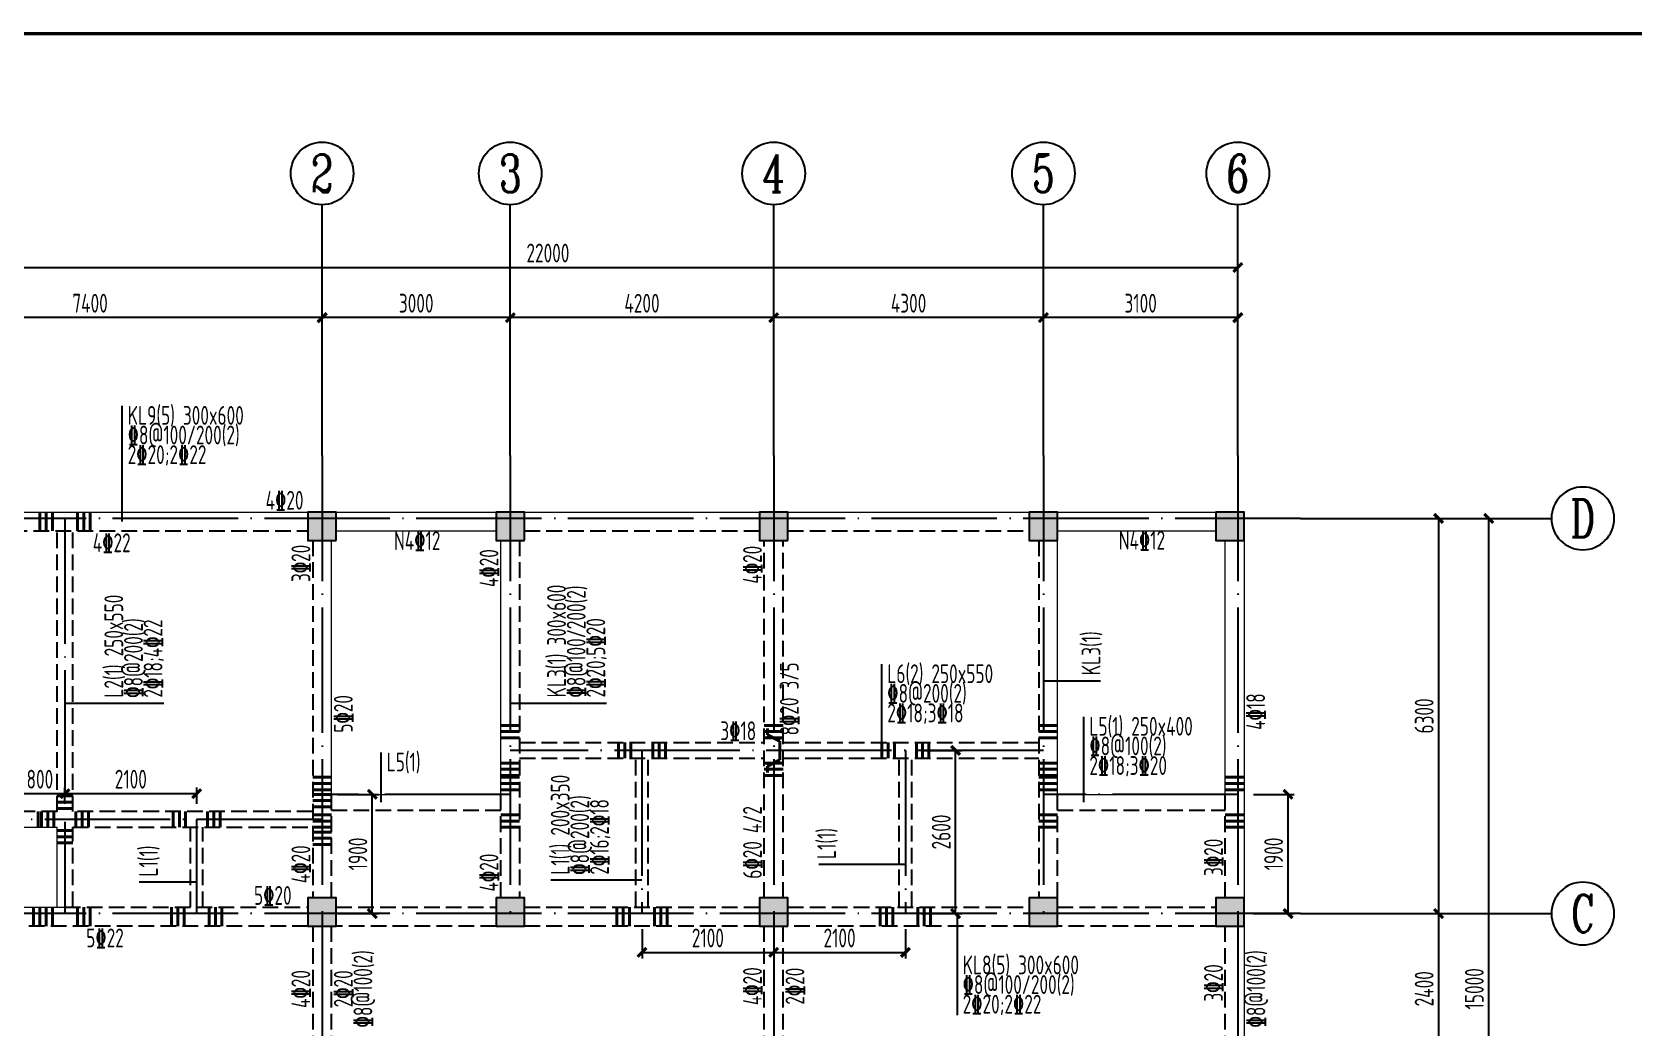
# Model space of a CAD drawing. Extents: x 9732137 to 18866768, y -962146 to 246094.
# Drawn here: x 9797674 to 9823214, y -387559 to -371681 of the extents above; entities that cross this region are included whole.
import ezdxf
from ezdxf.enums import TextEntityAlignment as Align

# ---------------------------------------------------------------- set-up
doc = ezdxf.new("R2010")
doc.units = 0
doc.header["$LTSCALE"] = 1000
for name, pattern in [('3', [500, 300, -200]), ('DASH', [0.35, 0.25, -0.1]), ('DOTE', [2.42, 2, -0.2, 0.02, -0.2])]:
    doc.linetypes.add(name, pattern=pattern)
doc.layers.get('0').update_dxf_attribs({"linetype": 'CONTINUOUS'})
doc.layers.get('Defpoints').update_dxf_attribs({"linetype": 'CONTINUOUS'})
for name, color, linetype in [('AXIS', 1, 'DOTE'), ('AXIS_DIM', 3, 'CONTINUOUS'), ('AXIS_NUM', 7, 'CONTINUOUS'), ('BORDER', 7, 'CONTINUOUS'), ('COLU', 7, 'CONTINUOUS'), ('DIM', 3, 'CONTINUOUS'), ('柱涂实', 54, 'CONTINUOUS'), ('梁虚线', 134, '3')]:
    doc.layers.add(name, color=color, linetype=linetype)
for name, color, linetype, lineweight in [('梁', 4, 'CONTINUOUS', 18), ('梁原位标注', 7, 'CONTINUOUS', 25), ('梁原位标注竖向', 7, 'CONTINUOUS', 25), ('梁集中标注', 2, 'CONTINUOUS', 25), ('梁集中标注竖向', 2, 'CONTINUOUS', 25), ('次梁吊筋', 1, 'CONTINUOUS', 40), ('次梁箍筋', 1, 'CONTINUOUS', 40)]:
    doc.layers.add(name, color=color, linetype=linetype, lineweight=lineweight)
doc.styles.add('TSSD_Axis', font='Complex.shx', dxfattribs={"width": 0.7, "bigfont": 'hztxt.shx'})
doc.styles.add('TSSD_Dimension', font='Tssdeng.shx', dxfattribs={"width": 0.7, "bigfont": 'hztxt.shx'})
doc.styles.add('TSSD_Rein', font='Tssdeng.shx', dxfattribs={"width": 0.7, "bigfont": 'hztxt.shx'})
doc.dimstyles.new('TSSD_100_100$0', dxfattribs={"dimtxt": 300, "dimasz": 100, "dimexe": 100, "dimexo": 250, "dimgap": 80, "dimtad": 1, "dimdec": 0, "dimzin": 0, "dimdsep": 46, "dimtxsty": 'TSSD_Dimension', "dimblk1": 'ARCHTICK', "dimblk2": 'ARCHTICK', "dimsah": 1, "dimcen": 0, "dimclrd": 3, "dimclre": 256, "dimclrt": 7, "dimadec": 1, "dimazin": 0, "dimtfac": 1, "dimtdec": 0, "dimtix": 1, "dimtmove": 2, "dimatfit": 3, "dimldrblk": 'ARCHTICK', "dimfxl": 1, "dimtolj": 1, "dimtzin": 0, "dimarcsym": 0})

# ---------------------------------------------------------------- blocks, each defined once
blk = doc.blocks.new('ts_axno')
at = {"color": 0, "linetype": 'ByBlock', "lineweight": -2}
blk.add_circle((0, 0), 0.5, dxfattribs=at)
at = {"color": 0, "linetype": 'ByBlock', "lineweight": -2, "style": 'TSSD_Axis', "width": 0.7}
blk.add_attdef('A', text='', height=0.6, dxfattribs=at).set_placement((0, 0), align=Align.MIDDLE_CENTER)
blk = doc.blocks.new('_ArchTick')
at = {"color": 0, "linetype": 'ByBlock', "const_width": 0.5}
blk.add_lwpolyline([(-0.71, -0.71), (0.71, 0.71)], dxfattribs=at)
blk = doc.blocks.new('*D461')
at = {"layer": 'AXIS_DIM', "lineweight": -2}
for p, q in [((9813799, -378185), (9813799, -376135)), ((9816899, -378185), (9816899, -376135))]:
    blk.add_line(p, q, dxfattribs=at)
at = {"layer": 'AXIS_DIM', "color": 3, "lineweight": -2}
blk.add_line((9816899, -376235), (9813799, -376235), dxfattribs=at)
at = {"layer": 'Defpoints', "color": 0}
for p in [(9813799, -376235), (9813799, -378435), (9816899, -378435)]:
    blk.add_point(p, dxfattribs=at)
at = {"layer": 'AXIS_DIM', "color": 3, "lineweight": -2, "xscale": 100, "yscale": 100, "zscale": 100, "rotation": 180}
blk.add_blockref('_ArchTick', (9813799, -376235), dxfattribs=at)
at = {"layer": 'AXIS_DIM', "color": 3, "lineweight": -2, "xscale": 100, "yscale": 100, "zscale": 100}
blk.add_blockref('_ArchTick', (9816899, -376235), dxfattribs=at)
at = {"layer": 'AXIS_DIM', "color": 7, "insert": (9815349, -376005), "char_height": 300, "attachment_point": 5, "style": 'TSSD_Dimension'}
blk.add_mtext('\\A1;3100', dxfattribs=at)
blk = doc.blocks.new('*D462')
at = {"layer": 'AXIS_DIM', "lineweight": -2}
for p, q in [((9809499, -378185), (9809499, -376135)), ((9813799, -378185), (9813799, -376135))]:
    blk.add_line(p, q, dxfattribs=at)
at = {"layer": 'AXIS_DIM', "color": 3, "lineweight": -2}
blk.add_line((9813799, -376235), (9809499, -376235), dxfattribs=at)
at = {"layer": 'Defpoints', "color": 0}
for p in [(9809499, -376235), (9809499, -378435), (9813799, -378435)]:
    blk.add_point(p, dxfattribs=at)
at = {"layer": 'AXIS_DIM', "color": 3, "lineweight": -2, "xscale": 100, "yscale": 100, "zscale": 100, "rotation": 180}
blk.add_blockref('_ArchTick', (9809499, -376235), dxfattribs=at)
at = {"layer": 'AXIS_DIM', "color": 3, "lineweight": -2, "xscale": 100, "yscale": 100, "zscale": 100}
blk.add_blockref('_ArchTick', (9813799, -376235), dxfattribs=at)
at = {"layer": 'AXIS_DIM', "color": 7, "insert": (9811649, -376005), "char_height": 300, "attachment_point": 5, "style": 'TSSD_Dimension'}
blk.add_mtext('\\A1;4300', dxfattribs=at)
blk = doc.blocks.new('*D463')
at = {"layer": 'AXIS_DIM', "lineweight": -2}
for p, q in [((9805299, -378185), (9805299, -376135)), ((9809499, -378185), (9809499, -376135))]:
    blk.add_line(p, q, dxfattribs=at)
at = {"layer": 'AXIS_DIM', "color": 3, "lineweight": -2}
blk.add_line((9809499, -376235), (9805299, -376235), dxfattribs=at)
at = {"layer": 'Defpoints', "color": 0}
for p in [(9805299, -376235), (9805299, -378435), (9809499, -378435)]:
    blk.add_point(p, dxfattribs=at)
at = {"layer": 'AXIS_DIM', "color": 3, "lineweight": -2, "xscale": 100, "yscale": 100, "zscale": 100, "rotation": 180}
blk.add_blockref('_ArchTick', (9805299, -376235), dxfattribs=at)
at = {"layer": 'AXIS_DIM', "color": 3, "lineweight": -2, "xscale": 100, "yscale": 100, "zscale": 100}
blk.add_blockref('_ArchTick', (9809499, -376235), dxfattribs=at)
at = {"layer": 'AXIS_DIM', "color": 7, "insert": (9807399, -376005), "char_height": 300, "attachment_point": 5, "style": 'TSSD_Dimension'}
blk.add_mtext('\\A1;4200', dxfattribs=at)
blk = doc.blocks.new('*D464')
at = {"layer": 'AXIS_DIM', "lineweight": -2}
for p, q in [((9802299, -378185), (9802299, -376135)), ((9805299, -378185), (9805299, -376135))]:
    blk.add_line(p, q, dxfattribs=at)
at = {"layer": 'AXIS_DIM', "color": 3, "lineweight": -2}
blk.add_line((9805299, -376235), (9802299, -376235), dxfattribs=at)
at = {"layer": 'Defpoints', "color": 0}
for p in [(9802299, -376235), (9802299, -378435), (9805299, -378435)]:
    blk.add_point(p, dxfattribs=at)
at = {"layer": 'AXIS_DIM', "color": 3, "lineweight": -2, "xscale": 100, "yscale": 100, "zscale": 100, "rotation": 180}
blk.add_blockref('_ArchTick', (9802299, -376235), dxfattribs=at)
at = {"layer": 'AXIS_DIM', "color": 3, "lineweight": -2, "xscale": 100, "yscale": 100, "zscale": 100}
blk.add_blockref('_ArchTick', (9805299, -376235), dxfattribs=at)
at = {"layer": 'AXIS_DIM', "color": 7, "insert": (9803799, -376005), "char_height": 300, "attachment_point": 5, "style": 'TSSD_Dimension'}
blk.add_mtext('\\A1;3000', dxfattribs=at)
blk = doc.blocks.new('*D465')
at = {"layer": 'AXIS_DIM', "lineweight": -2}
for p, q in [((9794899, -378185), (9794899, -376135)), ((9802299, -378185), (9802299, -376135))]:
    blk.add_line(p, q, dxfattribs=at)
at = {"layer": 'AXIS_DIM', "color": 3, "lineweight": -2}
blk.add_line((9802299, -376235), (9794899, -376235), dxfattribs=at)
at = {"layer": 'Defpoints', "color": 0}
for p in [(9794899, -376235), (9794899, -378435), (9802299, -378435)]:
    blk.add_point(p, dxfattribs=at)
at = {"layer": 'AXIS_DIM', "color": 3, "lineweight": -2, "xscale": 100, "yscale": 100, "zscale": 100, "rotation": 180}
blk.add_blockref('_ArchTick', (9794899, -376235), dxfattribs=at)
at = {"layer": 'AXIS_DIM', "color": 3, "lineweight": -2, "xscale": 100, "yscale": 100, "zscale": 100}
blk.add_blockref('_ArchTick', (9802299, -376235), dxfattribs=at)
at = {"layer": 'AXIS_DIM', "color": 7, "insert": (9798599, -376005), "char_height": 300, "attachment_point": 5, "style": 'TSSD_Dimension'}
blk.add_mtext('\\A1;7400', dxfattribs=at)
blk = doc.blocks.new('*D466')
at = {"layer": 'AXIS_DIM', "lineweight": -2}
for p, q in [((9794899, -378185), (9794899, -375335)), ((9816899, -378185), (9816899, -375335))]:
    blk.add_line(p, q, dxfattribs=at)
at = {"layer": 'AXIS_DIM', "color": 3, "lineweight": -2}
blk.add_line((9794899, -375435), (9816899, -375435), dxfattribs=at)
at = {"layer": 'Defpoints', "color": 0}
for p in [(9816899, -375435), (9794899, -378435), (9816899, -378435)]:
    blk.add_point(p, dxfattribs=at)
at = {"layer": 'AXIS_DIM', "color": 3, "lineweight": -2, "xscale": 100, "yscale": 100, "zscale": 100, "rotation": 180}
blk.add_blockref('_ArchTick', (9794899, -375435), dxfattribs=at)
at = {"layer": 'AXIS_DIM', "color": 3, "lineweight": -2, "xscale": 100, "yscale": 100, "zscale": 100}
blk.add_blockref('_ArchTick', (9816899, -375435), dxfattribs=at)
at = {"layer": 'AXIS_DIM', "color": 7, "insert": (9805899, -375205), "char_height": 300, "attachment_point": 5, "style": 'TSSD_Dimension'}
blk.add_mtext('\\A1;22000', dxfattribs=at)
blk = doc.blocks.new('*D475')
at = {"layer": 'AXIS_DIM', "lineweight": -2}
for p, q in [((9818149, -379435), (9820199, -379435)), ((9818149, -385735), (9820199, -385735))]:
    blk.add_line(p, q, dxfattribs=at)
at = {"layer": 'AXIS_DIM', "color": 3, "lineweight": -2}
blk.add_line((9820099, -379435), (9820099, -385735), dxfattribs=at)
at = {"layer": 'Defpoints', "color": 0}
for p in [(9817899, -379435), (9817899, -385735), (9820099, -385735)]:
    blk.add_point(p, dxfattribs=at)
at = {"layer": 'AXIS_DIM', "color": 3, "lineweight": -2, "xscale": 100, "yscale": 100, "zscale": 100}
for p, rotation in [((9820099, -379435), 90), ((9820099, -385735), 270)]:
    blk.add_blockref('_ArchTick', p, dxfattribs=dict(at, rotation=rotation))
at = {"layer": 'AXIS_DIM', "color": 7, "insert": (9819869, -382585), "char_height": 300, "attachment_point": 5, "rotation": 90, "style": 'TSSD_Dimension'}
blk.add_mtext('\\A1;6300', dxfattribs=at)
blk = doc.blocks.new('*D476')
at = {"layer": 'AXIS_DIM', "lineweight": -2}
for p, q in [((9818149, -385735), (9820199, -385735)), ((9818149, -388135), (9820199, -388135))]:
    blk.add_line(p, q, dxfattribs=at)
at = {"layer": 'AXIS_DIM', "color": 3, "lineweight": -2}
blk.add_line((9820099, -385735), (9820099, -388135), dxfattribs=at)
at = {"layer": 'Defpoints', "color": 0}
for p in [(9817899, -385735), (9817899, -388135), (9820099, -388135)]:
    blk.add_point(p, dxfattribs=at)
at = {"layer": 'AXIS_DIM', "color": 3, "lineweight": -2, "xscale": 100, "yscale": 100, "zscale": 100}
for p, rotation in [((9820099, -385735), 90), ((9820099, -388135), 270)]:
    blk.add_blockref('_ArchTick', p, dxfattribs=dict(at, rotation=rotation))
at = {"layer": 'AXIS_DIM', "color": 7, "insert": (9819869, -386935), "char_height": 300, "attachment_point": 5, "rotation": 90, "style": 'TSSD_Dimension'}
blk.add_mtext('\\A1;2400', dxfattribs=at)
blk = doc.blocks.new('*D478')
at = {"layer": 'AXIS_DIM', "lineweight": -2}
for p, q in [((9818149, -379435), (9820999, -379435)), ((9818149, -394435), (9820999, -394435))]:
    blk.add_line(p, q, dxfattribs=at)
at = {"layer": 'AXIS_DIM', "color": 3, "lineweight": -2}
blk.add_line((9820899, -394435), (9820899, -379435), dxfattribs=at)
at = {"layer": 'Defpoints', "color": 0}
for p in [(9817899, -379435), (9820899, -379435), (9817899, -394435)]:
    blk.add_point(p, dxfattribs=at)
at = {"layer": 'AXIS_DIM', "color": 3, "lineweight": -2, "xscale": 100, "yscale": 100, "zscale": 100}
for p, rotation in [((9820899, -379435), 90), ((9820899, -394435), 270)]:
    blk.add_blockref('_ArchTick', p, dxfattribs=dict(at, rotation=rotation))
at = {"layer": 'AXIS_DIM', "color": 7, "insert": (9820669, -386935), "char_height": 300, "attachment_point": 5, "rotation": 90, "style": 'TSSD_Dimension'}
blk.add_mtext('\\A1;15000', dxfattribs=at)
blk = doc.blocks.new('*D482')
at = {"layer": 'Defpoints', "color": 0}
for p in [(9816899, -383835), (9817699, -383835), (9816899, -385735)]:
    blk.add_point(p, dxfattribs=at)
at = {"layer": 'DIM', "lineweight": -2}
for p, q in [((9817149, -383835), (9817799, -383835)), ((9817149, -385735), (9817799, -385735))]:
    blk.add_line(p, q, dxfattribs=at)
at = {"layer": 'DIM', "color": 3, "lineweight": -2}
blk.add_line((9817699, -385735), (9817699, -383835), dxfattribs=at)
at = {"layer": 'DIM', "color": 3, "lineweight": -2, "xscale": 100, "yscale": 100, "zscale": 100}
for p, rotation in [((9817699, -383835), 90), ((9817699, -385735), 270)]:
    blk.add_blockref('_ArchTick', p, dxfattribs=dict(at, rotation=rotation))
at = {"layer": 'DIM', "color": 7, "insert": (9817469, -384785), "char_height": 300, "attachment_point": 5, "rotation": 90, "style": 'TSSD_Dimension'}
blk.add_mtext('\\A1;1900', dxfattribs=at)
blk = doc.blocks.new('*D483')
at = {"layer": 'Defpoints', "color": 0}
for p in [(9811599, -383135), (9812399, -383135), (9811599, -385735)]:
    blk.add_point(p, dxfattribs=at)
at = {"layer": 'DIM', "lineweight": -2}
for p, q in [((9811849, -383135), (9812499, -383135)), ((9811849, -385735), (9812499, -385735))]:
    blk.add_line(p, q, dxfattribs=at)
at = {"layer": 'DIM', "color": 3, "lineweight": -2}
blk.add_line((9812399, -385735), (9812399, -383135), dxfattribs=at)
at = {"layer": 'DIM', "color": 3, "lineweight": -2, "xscale": 100, "yscale": 100, "zscale": 100}
for p, rotation in [((9812399, -383135), 90), ((9812399, -385735), 270)]:
    blk.add_blockref('_ArchTick', p, dxfattribs=dict(at, rotation=rotation))
at = {"layer": 'DIM', "color": 7, "insert": (9812169, -384435), "char_height": 300, "attachment_point": 5, "rotation": 90, "style": 'TSSD_Dimension'}
blk.add_mtext('\\A1;2600', dxfattribs=at)
blk = doc.blocks.new('*D484')
at = {"layer": 'Defpoints', "color": 0}
for p in [(9802299, -383835), (9803099, -383835), (9802299, -385735)]:
    blk.add_point(p, dxfattribs=at)
at = {"layer": 'DIM', "lineweight": -2}
for p, q in [((9802549, -383835), (9803199, -383835)), ((9802549, -385735), (9803199, -385735))]:
    blk.add_line(p, q, dxfattribs=at)
at = {"layer": 'DIM', "color": 3, "lineweight": -2}
blk.add_line((9803099, -385735), (9803099, -383835), dxfattribs=at)
at = {"layer": 'DIM', "color": 3, "lineweight": -2, "xscale": 100, "yscale": 100, "zscale": 100}
for p, rotation in [((9803099, -383835), 90), ((9803099, -385735), 270)]:
    blk.add_blockref('_ArchTick', p, dxfattribs=dict(at, rotation=rotation))
at = {"layer": 'DIM', "color": 7, "insert": (9802869, -384785), "char_height": 300, "attachment_point": 5, "rotation": 90, "style": 'TSSD_Dimension'}
blk.add_mtext('\\A1;1900', dxfattribs=at)
blk = doc.blocks.new('*D485')
at = {"layer": 'Defpoints', "color": 0}
for p in [(9798199, -383823), (9797399, -384235), (9798199, -384235)]:
    blk.add_point(p, dxfattribs=at)
at = {"layer": 'DIM', "lineweight": -2}
for p, q in [((9797399, -383985), (9797399, -383723)), ((9798199, -383985), (9798199, -383723))]:
    blk.add_line(p, q, dxfattribs=at)
at = {"layer": 'DIM', "color": 3, "lineweight": -2}
blk.add_line((9797399, -383823), (9798199, -383823), dxfattribs=at)
at = {"layer": 'DIM', "color": 3, "lineweight": -2, "xscale": 100, "yscale": 100, "zscale": 100, "rotation": 180}
blk.add_blockref('_ArchTick', (9797399, -383823), dxfattribs=at)
at = {"layer": 'DIM', "color": 3, "lineweight": -2, "xscale": 100, "yscale": 100, "zscale": 100}
blk.add_blockref('_ArchTick', (9798199, -383823), dxfattribs=at)
at = {"layer": 'DIM', "color": 7, "insert": (9797799, -383593), "char_height": 300, "attachment_point": 5, "style": 'TSSD_Dimension'}
blk.add_mtext('\\A1;800', dxfattribs=at)
blk = doc.blocks.new('*D486')
at = {"layer": 'Defpoints', "color": 0}
for p in [(9800299, -383823), (9798199, -384235), (9800299, -384235)]:
    blk.add_point(p, dxfattribs=at)
at = {"layer": 'DIM', "lineweight": -2}
for p, q in [((9798199, -383985), (9798199, -383723)), ((9800299, -383985), (9800299, -383723))]:
    blk.add_line(p, q, dxfattribs=at)
at = {"layer": 'DIM', "color": 3, "lineweight": -2}
blk.add_line((9798199, -383823), (9800299, -383823), dxfattribs=at)
at = {"layer": 'DIM', "color": 3, "lineweight": -2, "xscale": 100, "yscale": 100, "zscale": 100, "rotation": 180}
blk.add_blockref('_ArchTick', (9798199, -383823), dxfattribs=at)
at = {"layer": 'DIM', "color": 3, "lineweight": -2, "xscale": 100, "yscale": 100, "zscale": 100}
blk.add_blockref('_ArchTick', (9800299, -383823), dxfattribs=at)
at = {"layer": 'DIM', "color": 7, "insert": (9799249, -383593), "char_height": 300, "attachment_point": 5, "style": 'TSSD_Dimension'}
blk.add_mtext('\\A1;2100', dxfattribs=at)
blk = doc.blocks.new('*D488')
at = {"layer": 'Defpoints', "color": 0}
for p in [(9807399, -385735), (9809499, -385735), (9809499, -386354)]:
    blk.add_point(p, dxfattribs=at)
at = {"layer": 'DIM', "lineweight": -2}
for p, q in [((9807399, -385985), (9807399, -386454)), ((9809499, -385985), (9809499, -386454))]:
    blk.add_line(p, q, dxfattribs=at)
at = {"layer": 'DIM', "color": 3, "lineweight": -2}
blk.add_line((9807399, -386354), (9809499, -386354), dxfattribs=at)
at = {"layer": 'DIM', "color": 3, "lineweight": -2, "xscale": 100, "yscale": 100, "zscale": 100, "rotation": 180}
blk.add_blockref('_ArchTick', (9807399, -386354), dxfattribs=at)
at = {"layer": 'DIM', "color": 3, "lineweight": -2, "xscale": 100, "yscale": 100, "zscale": 100}
blk.add_blockref('_ArchTick', (9809499, -386354), dxfattribs=at)
at = {"layer": 'DIM', "color": 7, "insert": (9808449, -386124), "char_height": 300, "attachment_point": 5, "style": 'TSSD_Dimension'}
blk.add_mtext('\\A1;2100', dxfattribs=at)
blk = doc.blocks.new('*D489')
at = {"layer": 'Defpoints', "color": 0}
for p in [(9809499, -385735), (9811599, -385735), (9811599, -386354)]:
    blk.add_point(p, dxfattribs=at)
at = {"layer": 'DIM', "lineweight": -2}
for p, q in [((9809499, -385985), (9809499, -386454)), ((9811599, -385985), (9811599, -386454))]:
    blk.add_line(p, q, dxfattribs=at)
at = {"layer": 'DIM', "color": 3, "lineweight": -2}
blk.add_line((9809499, -386354), (9811599, -386354), dxfattribs=at)
at = {"layer": 'DIM', "color": 3, "lineweight": -2, "xscale": 100, "yscale": 100, "zscale": 100, "rotation": 180}
blk.add_blockref('_ArchTick', (9809499, -386354), dxfattribs=at)
at = {"layer": 'DIM', "color": 3, "lineweight": -2, "xscale": 100, "yscale": 100, "zscale": 100}
blk.add_blockref('_ArchTick', (9811599, -386354), dxfattribs=at)
at = {"layer": 'DIM', "color": 7, "insert": (9810549, -386124), "char_height": 300, "attachment_point": 5, "style": 'TSSD_Dimension'}
blk.add_mtext('\\A1;2100', dxfattribs=at)

msp = doc.modelspace()

# ---------------------------------------------------------------- hatches: boundary and pattern name
at = {"layer": '柱涂实'}
for points in [[(9802523.5, -379785.1), (9802523.5, -379335.1), (9802073.5, -379335.1), (9802073.5, -379785.1)], [(9805523.5, -379785.1), (9805523.5, -379335.1), (9805073.5, -379335.1), (9805073.5, -379785.1)], [(9809723.5, -379785.1), (9809723.5, -379335.1), (9809273.5, -379335.1), (9809273.5, -379785.1)], [(9814023.5, -379785.1), (9814023.5, -379335.1), (9813573.5, -379335.1), (9813573.5, -379785.1)], [(9816998.5, -379785.1), (9816998.5, -379335.1), (9816548.5, -379335.1), (9816548.5, -379785.1)], [(9802523.5, -385935.1), (9802523.5, -385485.1), (9802073.5, -385485.1), (9802073.5, -385935.1)], [(9805523.5, -385935.1), (9805523.5, -385485.1), (9805073.5, -385485.1), (9805073.5, -385935.1)], [(9809723.5, -385935.1), (9809723.5, -385485.1), (9809273.5, -385485.1), (9809273.5, -385935.1)], [(9814023.5, -385935.1), (9814023.5, -385485.1), (9813573.5, -385485.1), (9813573.5, -385935.1)], [(9816998.5, -385935.1), (9816998.5, -385485.1), (9816548.5, -385485.1), (9816548.5, -385935.1)]]:
    msp.add_hatch(color=256, dxfattribs=at).paths.add_polyline_path(points)

# ---------------------------------------------------------------- linework, layer by layer
at = {"layer": 'AXIS'}
for p, q in [((9802298.5, -378435.1, 0), (9802298.5, -395435.1, 0)), ((9805298.5, -378435.1, 0), (9805298.5, -385735.1, 0)), ((9809498.5, -378435.1, 0), (9809498.5, -395435.1, 0)), ((9813798.5, -378435.1, 0), (9813798.5, -385735.1, 0)), ((9816898.5, -378435.1, 0), (9816898.5, -395435.1, 0)), ((9817898.5, -379435.1, 0), (9793898.5, -379435.1, 0)), ((9798198.5, -379435.1, 0), (9798198.5, -385735.1, 0)), ((9813798.5, -383135.1, 0), (9805298.5, -383135.1, 0)), ((9807398.5, -383135.1, 0), (9807398.5, -385735.1, 0)), ((9811598.5, -383135.1, 0), (9811598.5, -385735.1, 0)), ((9805298.5, -383835.1, 0), (9802298.5, -383835.1, 0)), ((9816898.5, -383835.1, 0), (9813798.5, -383835.1, 0)), ((9802298.5, -384235.1, 0), (9794898.5, -384235.1, 0)), ((9800298.5, -384235.1, 0), (9800298.5, -385735.1, 0)), ((9817898.5, -385735.1, 0), (9793898.5, -385735.1, 0))]:
    msp.add_line(p, q, dxfattribs=at)
at = {"layer": 'AXIS_NUM'}
for p, q in [((9802298.5, -378435.1, 0), (9802298.5, -374435.1, 0)), ((9805298.5, -378435.1, 0), (9805298.5, -374435.1, 0)), ((9809498.5, -378435.1, 0), (9809498.5, -374435.1, 0)), ((9813798.5, -378435.1, 0), (9813798.5, -374435.1, 0)), ((9816898.5, -378435.1, 0), (9816898.5, -374435.1, 0)), ((9817898.5, -379435.1, 0), (9821898.5, -379435.1, 0)), ((9817898.5, -385735.1, 0), (9821898.5, -385735.1, 0))]:
    msp.add_line(p, q, dxfattribs=at)
at = {"layer": 'BORDER', "const_width": 50}
msp.add_lwpolyline([(9779556.8, -411706.3), (9779556.8, -371706.3), (9835456.8, -371706.3), (9835456.8, -411706.3)], close=True, dxfattribs=at)
at = {"layer": 'COLU', "ltscale": 1}
for points in [[(9802523.5, -379785.1), (9802523.5, -379335.1), (9802073.5, -379335.1), (9802073.5, -379785.1)], [(9805523.5, -379785.1), (9805523.5, -379335.1), (9805073.5, -379335.1), (9805073.5, -379785.1)], [(9809723.5, -379785.1), (9809723.5, -379335.1), (9809273.5, -379335.1), (9809273.5, -379785.1)], [(9814023.5, -379785.1), (9814023.5, -379335.1), (9813573.5, -379335.1), (9813573.5, -379785.1)], [(9816998.5, -379785.1), (9816998.5, -379335.1), (9816548.5, -379335.1), (9816548.5, -379785.1)], [(9802523.5, -385935.1), (9802523.5, -385485.1), (9802073.5, -385485.1), (9802073.5, -385935.1)], [(9805523.5, -385935.1), (9805523.5, -385485.1), (9805073.5, -385485.1), (9805073.5, -385935.1)], [(9809723.5, -385935.1), (9809723.5, -385485.1), (9809273.5, -385485.1), (9809273.5, -385935.1)], [(9814023.5, -385935.1), (9814023.5, -385485.1), (9813573.5, -385485.1), (9813573.5, -385935.1)], [(9816998.5, -385935.1), (9816998.5, -385485.1), (9816548.5, -385485.1), (9816548.5, -385935.1)]]:
    msp.add_lwpolyline(points, close=True, dxfattribs=at)
at = {"layer": '柱涂实', "linetype": 'Continuous'}
for points in [[(9802523.5, -379785.1), (9802523.5, -379335.1), (9802073.5, -379335.1), (9802073.5, -379785.1)], [(9805523.5, -379785.1), (9805523.5, -379335.1), (9805073.5, -379335.1), (9805073.5, -379785.1)], [(9809723.5, -379785.1), (9809723.5, -379335.1), (9809273.5, -379335.1), (9809273.5, -379785.1)], [(9814023.5, -379785.1), (9814023.5, -379335.1), (9813573.5, -379335.1), (9813573.5, -379785.1)], [(9816998.5, -379785.1), (9816998.5, -379335.1), (9816548.5, -379335.1), (9816548.5, -379785.1)], [(9802523.5, -385935.1), (9802523.5, -385485.1), (9802073.5, -385485.1), (9802073.5, -385935.1)], [(9805523.5, -385935.1), (9805523.5, -385485.1), (9805073.5, -385485.1), (9805073.5, -385935.1)], [(9809723.5, -385935.1), (9809723.5, -385485.1), (9809273.5, -385485.1), (9809273.5, -385935.1)], [(9814023.5, -385935.1), (9814023.5, -385485.1), (9813573.5, -385485.1), (9813573.5, -385935.1)], [(9816998.5, -385935.1), (9816998.5, -385485.1), (9816548.5, -385485.1), (9816548.5, -385935.1)]]:
    msp.add_lwpolyline(points, close=True, dxfattribs=at)
at = {"layer": '梁', "ltscale": 1}
for p, q in [((9795248.5, -379335.1), (9802073.5, -379335.1)), ((9802523.5, -379335.1), (9805073.5, -379335.1)), ((9805523.5, -379335.1), (9809273.5, -379335.1)), ((9809723.5, -379335.1), (9813573.5, -379335.1)), ((9814023.5, -379335.1), (9816548.5, -379335.1)), ((9802523.5, -379635.1), (9805073.5, -379635.1)), ((9814023.5, -379635.1), (9816548.5, -379635.1)), ((9802448.5, -383835.1), (9802448.5, -379785.1)), ((9805148.5, -383835.1), (9805148.5, -379785.1)), ((9814023.5, -383835.1), (9814023.5, -379785.1)), ((9816698.5, -383835.1), (9816698.5, -379785.1)), ((9816998.5, -379785.1, 0), (9816998.5, -385485.1, 0)), ((9802448.5, -383835.1), (9805148.5, -383835.1)), ((9814023.5, -383835.1), (9816698.5, -383835.1)), ((9797398.5, -384360.1), (9798073.5, -384360.1)), ((9798073.5, -385635.1), (9798073.5, -384360.1)), ((9797398.5, -385635.1), (9798198.5, -385635.1)), ((9816998.5, -385935.1, 0), (9816998.5, -387935.1, 0))]:
    msp.add_line(p, q, dxfattribs=at)
at = {"layer": '梁虚线', "linetype": 'DASH', "ltscale": 1}
for p, q in [((9795248.5, -379635.1), (9802073.5, -379635.1)), ((9798073.5, -384110.1), (9798073.5, -379635.1)), ((9798323.5, -384110.1), (9798323.5, -379635.1)), ((9805523.5, -379635.1), (9809273.5, -379635.1)), ((9809723.5, -379635.1), (9813573.5, -379635.1)), ((9802148.5, -379785.1, 0), (9802148.5, -385485.1, 0)), ((9805448.5, -379785.1, 0), (9805448.5, -385485.1, 0)), ((9809348.5, -385485.1), (9809348.5, -379785.1)), ((9809648.5, -385485.1), (9809648.5, -379785.1)), ((9813723.5, -379785.1, 0), (9813723.5, -385485.1, 0)), ((9805448.5, -383010.1), (9809348.5, -383010.1)), ((9809648.5, -383010.1), (9813723.5, -383010.1)), ((9805448.5, -383260.1), (9809348.5, -383260.1)), ((9807298.5, -385635.1), (9807298.5, -383260.1)), ((9807498.5, -385635.1), (9807498.5, -383260.1)), ((9809648.5, -383260.1), (9813723.5, -383260.1)), ((9811498.5, -385635.1), (9811498.5, -383260.1)), ((9811698.5, -385635.1), (9811698.5, -383260.1)), ((9802448.5, -385485.1), (9802448.5, -383835.1)), ((9805148.5, -385485.1), (9805148.5, -383835.1)), ((9814023.5, -385485.1), (9814023.5, -383835.1)), ((9816698.5, -385485.1), (9816698.5, -383835.1)), ((9798073.5, -384110.1, 0), (9795098.5, -384110.1, 0)), ((9802148.5, -384110.1, 0), (9798323.5, -384110.1, 0)), ((9802448.5, -384085.1), (9805148.5, -384085.1)), ((9814023.5, -384085.1), (9816698.5, -384085.1)), ((9798323.5, -384360.1), (9802148.5, -384360.1)), ((9798323.5, -385635.1), (9798323.5, -384360.1)), ((9800198.5, -385635.1), (9800198.5, -384360.1)), ((9800398.5, -385635.1), (9800398.5, -384360.1)), ((9798198.5, -385635.1), (9802073.5, -385635.1)), ((9802523.5, -385635.1), (9805073.5, -385635.1)), ((9805523.5, -385635.1), (9809273.5, -385635.1)), ((9809723.5, -385635.1), (9813573.5, -385635.1)), ((9814023.5, -385635.1), (9816548.5, -385635.1)), ((9802073.5, -385935.1, 0), (9795248.5, -385935.1, 0)), ((9802148.5, -385935.1, 0), (9802148.5, -387935.1, 0)), ((9802448.5, -387935.1), (9802448.5, -385935.1)), ((9805073.5, -385935.1, 0), (9802523.5, -385935.1, 0)), ((9809273.5, -385935.1, 0), (9805523.5, -385935.1, 0)), ((9809348.5, -387935.1), (9809348.5, -385935.1)), ((9809648.5, -387935.1), (9809648.5, -385935.1)), ((9813573.5, -385935.1, 0), (9809723.5, -385935.1, 0)), ((9816548.5, -385935.1, 0), (9814023.5, -385935.1, 0)), ((9816698.5, -387935.1), (9816698.5, -385935.1))]:
    msp.add_line(p, q, dxfattribs=at)
at = {"layer": '梁集中标注', "linetype": 'Continuous', "ltscale": 1}
for p, q in [((9799110.1, -379485.1, 0), (9799110.1, -377643, 0)), ((9812422.1, -385785.1, 0), (9812422.1, -387353.1, 0))]:
    msp.add_line(p, q, dxfattribs=at)
at = {"layer": '梁集中标注', "color": 21, "linetype": 'Continuous', "ltscale": 1}
for p, q in [((9811220.7, -383135.1, 0), (9811220.7, -381761.5, 0)), ((9814442.4, -383960.1, 0), (9814442.4, -382599.6, 0)), ((9803239.2, -383960.1, 0), (9803239.2, -383169.9, 0))]:
    msp.add_line(p, q, dxfattribs=at)
at = {"layer": '梁集中标注竖向', "linetype": 'Continuous', "ltscale": 1}
for p, q in [((9813798.5, -382024.7, 0), (9814707.8, -382024.7, 0)), ((9805298.5, -382379.4, 0), (9806835.4, -382379.4, 0))]:
    msp.add_line(p, q, dxfattribs=at)
at = {"layer": '梁集中标注竖向', "color": 21, "linetype": 'Continuous', "ltscale": 1}
for p, q in [((9798198.5, -382383, 0), (9799776.7, -382383, 0)), ((9811598.5, -384955.1), (9810217.3, -384955.1)), ((9800298.5, -385234.7, 0), (9799379.9, -385234.7, 0)), ((9807398.5, -385204.6, 0), (9805944.8, -385204.6, 0))]:
    msp.add_line(p, q, dxfattribs=at)
at = {"layer": '次梁吊筋', "linetype": 'Continuous', "ltscale": 1}
for p, q in [((9809398.5, -382885.1), (9809398.5, -382785.1)), ((9809598.5, -382985.1), (9809398.5, -382885.1)), ((9809598.5, -383285.1), (9809598.5, -382985.1)), ((9809398.5, -383385.1), (9809598.5, -383285.1)), ((9809398.5, -383485.1), (9809398.5, -383385.1))]:
    msp.add_line(p, q, dxfattribs=at)
at = {"layer": '次梁箍筋', "linetype": 'Continuous', "ltscale": 1}
for p, q in [((9797798.5, -379335.1), (9797798.5, -379635.1)), ((9797898.5, -379335.1), (9797898.5, -379635.1)), ((9797998.5, -379335.1), (9797998.5, -379635.1)), ((9798398.5, -379335.1), (9798398.5, -379635.1)), ((9798498.5, -379335.1), (9798498.5, -379635.1)), ((9798598.5, -379335.1), (9798598.5, -379635.1)), ((9805148.5, -382735.1), (9805448.5, -382735.1)), ((9805148.5, -382835.1), (9805448.5, -382835.1)), ((9809348.5, -382735.1), (9809648.5, -382735.1)), ((9809348.5, -382835.1), (9809648.5, -382835.1)), ((9813723.5, -382735.1), (9814023.5, -382735.1)), ((9813723.5, -382835.1), (9814023.5, -382835.1)), ((9805148.5, -382935.1), (9805448.5, -382935.1)), ((9807023.5, -383010.1), (9807023.5, -383260.1)), ((9807123.5, -383010.1), (9807123.5, -383260.1)), ((9807223.5, -383010.1), (9807223.5, -383260.1)), ((9807573.5, -383010.1), (9807573.5, -383260.1)), ((9807673.5, -383010.1), (9807673.5, -383260.1)), ((9807773.5, -383010.1), (9807773.5, -383260.1)), ((9809348.5, -382935.1), (9809648.5, -382935.1)), ((9811223.5, -383010.1), (9811223.5, -383260.1)), ((9811323.5, -383010.1), (9811323.5, -383260.1)), ((9811423.5, -383010.1), (9811423.5, -383260.1)), ((9811773.5, -383010.1), (9811773.5, -383260.1)), ((9811873.5, -383010.1), (9811873.5, -383260.1)), ((9811973.5, -383010.1), (9811973.5, -383260.1)), ((9813723.5, -382935.1), (9814023.5, -382935.1)), ((9805148.5, -383335.1), (9805448.5, -383335.1)), ((9809348.5, -383335.1), (9809648.5, -383335.1)), ((9813723.5, -383335.1), (9814023.5, -383335.1)), ((9802148.5, -383560.1), (9802448.5, -383560.1)), ((9805148.5, -383435.1), (9805448.5, -383435.1)), ((9805148.5, -383535.1), (9805448.5, -383535.1)), ((9805148.5, -383560.1), (9805448.5, -383560.1)), ((9809348.5, -383435.1), (9809648.5, -383435.1)), ((9809348.5, -383535.1), (9809648.5, -383535.1)), ((9813723.5, -383435.1), (9814023.5, -383435.1)), ((9813723.5, -383535.1), (9814023.5, -383535.1)), ((9813723.5, -383560.1), (9814023.5, -383560.1)), ((9816698.5, -383560.1), (9816998.5, -383560.1)), ((9798073.5, -383860.1), (9798323.5, -383860.1)), ((9802148.5, -383660.1), (9802448.5, -383660.1)), ((9802148.5, -383760.1), (9802448.5, -383760.1)), ((9802148.5, -383835.1), (9802448.5, -383835.1)), ((9805148.5, -383660.1), (9805448.5, -383660.1)), ((9805148.5, -383760.1), (9805448.5, -383760.1)), ((9813723.5, -383660.1), (9814023.5, -383660.1)), ((9813723.5, -383760.1), (9814023.5, -383760.1)), ((9816698.5, -383660.1), (9816998.5, -383660.1)), ((9816698.5, -383760.1), (9816998.5, -383760.1)), ((9797773.5, -384110.1), (9797773.5, -384360.1)), ((9797823.5, -384110.1), (9797823.5, -384360.1)), ((9797923.5, -384110.1), (9797923.5, -384360.1)), ((9798023.5, -384110.1), (9798023.5, -384360.1)), ((9798073.5, -383960.1), (9798323.5, -383960.1)), ((9798073.5, -384060.1), (9798323.5, -384060.1)), ((9798373.5, -384110.1), (9798373.5, -384360.1)), ((9798473.5, -384110.1), (9798473.5, -384360.1)), ((9798573.5, -384110.1), (9798573.5, -384360.1)), ((9799923.5, -384110.1), (9799923.5, -384360.1)), ((9800023.5, -384110.1), (9800023.5, -384360.1)), ((9800123.5, -384110.1), (9800123.5, -384360.1)), ((9800473.5, -384110.1), (9800473.5, -384360.1)), ((9800573.5, -384110.1), (9800573.5, -384360.1)), ((9800673.5, -384110.1), (9800673.5, -384360.1)), ((9802148.5, -383935.1), (9802448.5, -383935.1)), ((9802148.5, -384035.1), (9802448.5, -384035.1)), ((9802148.5, -384160.1), (9802448.5, -384160.1)), ((9802148.5, -384260.1), (9802448.5, -384260.1)), ((9802148.5, -384360.1), (9802448.5, -384360.1)), ((9805148.5, -384160.1), (9805448.5, -384160.1)), ((9805148.5, -384260.1), (9805448.5, -384260.1)), ((9805148.5, -384360.1), (9805448.5, -384360.1)), ((9813723.5, -384160.1), (9814023.5, -384160.1)), ((9813723.5, -384260.1), (9814023.5, -384260.1)), ((9813723.5, -384360.1), (9814023.5, -384360.1)), ((9816698.5, -384160.1), (9816998.5, -384160.1)), ((9816698.5, -384260.1), (9816998.5, -384260.1)), ((9816698.5, -384360.1), (9816998.5, -384360.1)), ((9798073.5, -384410.1), (9798323.5, -384410.1)), ((9798073.5, -384510.1), (9798323.5, -384510.1)), ((9798073.5, -384610.1), (9798323.5, -384610.1)), ((9802148.5, -384435.1), (9802448.5, -384435.1)), ((9802148.5, -384535.1), (9802448.5, -384535.1)), ((9802148.5, -384635.1), (9802448.5, -384635.1)), ((9797698.5, -385635.1), (9797698.5, -385935.1)), ((9797798.5, -385635.1), (9797798.5, -385935.1)), ((9797798.5, -385635.1), (9797798.5, -385935.1)), ((9797898.5, -385635.1), (9797898.5, -385935.1)), ((9797998.5, -385635.1), (9797998.5, -385935.1)), ((9798398.5, -385635.1), (9798398.5, -385935.1)), ((9798498.5, -385635.1), (9798498.5, -385935.1)), ((9798598.5, -385635.1), (9798598.5, -385935.1)), ((9799898.5, -385635.1), (9799898.5, -385935.1)), ((9799998.5, -385635.1), (9799998.5, -385935.1)), ((9800098.5, -385635.1), (9800098.5, -385935.1)), ((9800498.5, -385635.1), (9800498.5, -385935.1)), ((9800598.5, -385635.1), (9800598.5, -385935.1)), ((9800698.5, -385635.1), (9800698.5, -385935.1)), ((9806998.5, -385635.1), (9806998.5, -385935.1)), ((9807098.5, -385635.1), (9807098.5, -385935.1)), ((9807198.5, -385635.1), (9807198.5, -385935.1)), ((9807598.5, -385635.1), (9807598.5, -385935.1)), ((9807698.5, -385635.1), (9807698.5, -385935.1)), ((9807798.5, -385635.1), (9807798.5, -385935.1)), ((9811198.5, -385635.1), (9811198.5, -385935.1)), ((9811298.5, -385635.1), (9811298.5, -385935.1)), ((9811398.5, -385635.1), (9811398.5, -385935.1)), ((9811798.5, -385635.1), (9811798.5, -385935.1)), ((9811898.5, -385635.1), (9811898.5, -385935.1)), ((9811998.5, -385635.1), (9811998.5, -385935.1))]:
    msp.add_line(p, q, dxfattribs=at)

# ---------------------------------------------------------------- block references
at = {"layer": 'AXIS_NUM'}
ref = msp.add_blockref('ts_axno', (9802298.5, -373935.1, 0), dxfattribs=dict(at, xscale=1000, yscale=1000, zscale=1000))
ref.add_attrib('2', '2', dxfattribs={"height": 600, "style": 'TSSD_Axis', "width": 0.7}).set_placement((9802298.5, -373935.1, 0), align=Align.MIDDLE_CENTER)
ref = msp.add_blockref('ts_axno', (9805298.5, -373935.1, 0), dxfattribs=dict(at, xscale=1000, yscale=1000, zscale=1000))
ref.add_attrib('3', '3', dxfattribs={"height": 600, "style": 'TSSD_Axis', "width": 0.7}).set_placement((9805298.5, -373935.1, 0), align=Align.MIDDLE_CENTER)
ref = msp.add_blockref('ts_axno', (9809498.5, -373935.1, 0), dxfattribs=dict(at, xscale=1000, yscale=1000, zscale=1000))
ref.add_attrib('4', '4', dxfattribs={"height": 600, "style": 'TSSD_Axis', "width": 0.7}).set_placement((9809498.5, -373935.1, 0), align=Align.MIDDLE_CENTER)
ref = msp.add_blockref('ts_axno', (9813798.5, -373935.1, 0), dxfattribs=dict(at, xscale=1000, yscale=1000, zscale=1000))
ref.add_attrib('5', '5', dxfattribs={"height": 600, "style": 'TSSD_Axis', "width": 0.7}).set_placement((9813798.5, -373935.1, 0), align=Align.MIDDLE_CENTER)
ref = msp.add_blockref('ts_axno', (9816898.5, -373935.1, 0), dxfattribs=dict(at, xscale=1000, yscale=1000, zscale=1000))
ref.add_attrib('6', '6', dxfattribs={"height": 600, "style": 'TSSD_Axis', "width": 0.7}).set_placement((9816898.5, -373935.1, 0), align=Align.MIDDLE_CENTER)
ref = msp.add_blockref('ts_axno', (9822398.5, -379435.1, 0), dxfattribs=dict(at, xscale=-1000, yscale=1000, zscale=1000))
ref.add_attrib('D', 'D', dxfattribs={"height": 600, "style": 'TSSD_Axis', "width": 0.7}).set_placement((9822398.5, -379435.1, 0), align=Align.MIDDLE_CENTER)
ref = msp.add_blockref('ts_axno', (9822398.5, -385735.1, 0), dxfattribs=dict(at, xscale=-1000, yscale=1000, zscale=1000))
ref.add_attrib('C', 'C', dxfattribs={"height": 600, "style": 'TSSD_Axis', "width": 0.7}).set_placement((9822398.5, -385735.1, 0), align=Align.MIDDLE_CENTER)

# ---------------------------------------------------------------- texts
at = {"layer": '梁原位标注', "style": 'TSSD_Rein', "width": 0.7}
for s, p in [('4%%13220', (9802002.4, -379296.3)), ('3%%13218', (9809219.8, -382971.3)), ('5%%13220', (9801812.9, -385596.3))]:
    msp.add_text(s, height=300, dxfattribs=at).set_placement(p, align=Align.RIGHT)
for s, p in [('4%%13222', (9798945.2, -379673.8)), ('N4%%13212', (9803815.1, -379640)), ('N4%%13212', (9815369.5, -379634)), ('5%%13222', (9798837.5, -385973.8))]:
    msp.add_text(s, height=300, dxfattribs=at).set_placement(p, align=Align.TOP_CENTER)
at = {"layer": '梁原位标注竖向', "style": 'TSSD_Rein', "width": 0.7}
for s, p in [('3%%13220', (9802109.8, -379855.3)), ('4%%13220', (9805109.8, -379925.7)), ('4%%13220', (9809309.8, -379872)), ('4%%13218', (9817333.2, -382224)), ('3%%13220', (9816659.8, -384541)), ('3%%13220', (9816659.8, -386543.2))]:
    msp.add_text(s, height=300, rotation=90, dxfattribs=at).set_placement(p, align=Align.RIGHT)
msp.add_text('8%%13220 3/5', height=300, rotation=90, dxfattribs=at).set_placement((9809986.9, -382314.1), align=Align.BOTTOM_CENTER)
for s, p in [('5%%13220', (9802487.3, -382551.6)), ('%%1328@100(2)', (9802799.8, -386935.1)), ('%%1328@100(2)', (9817037.3, -386935.1)), ('2%%13220', (9802487.3, -386935.1)), ('2%%13220', (9809687.3, -386893.3))]:
    msp.add_text(s, height=300, rotation=90, dxfattribs=at).set_placement(p, align=Align.TOP_CENTER)
for s, p in [('6%%13220 4/2', (9809309.8, -385179.8)), ('4%%13220', (9802109.8, -385251.5)), ('4%%13220', (9805109.8, -385383.8))]:
    msp.add_text(s, height=300, rotation=90, dxfattribs=at).set_placement(p)
for p in [(9802109.8, -386938.6), (9809309.8, -386893.3)]:
    msp.add_text('4%%13220', height=300, rotation=90, dxfattribs=at).set_placement(p, align=Align.CENTER)
at = {"layer": '梁集中标注', "style": 'TSSD_Rein', "width": 0.7}
for s, p in [('KL9(5) 300x600', (9799199.1, -377943)), ('%%1328@100/200(2)', (9799199.1, -378255.9, 0)), ('2%%13220;2%%13222', (9799199.1, -378568.8, 0)), ('KL8(5) 300x600', (9812511.1, -386704.2, 0)), ('%%1328@100/200(2)', (9812511.1, -387017.1, 0)), ('2%%13220;2%%13222', (9812511.1, -387330, 0))]:
    msp.add_text(s, height=300, dxfattribs=at).set_placement(p)
at = {"layer": '梁集中标注', "color": 21, "style": 'TSSD_Rein', "width": 0.7}
for s, p in [('L6(2) 250x550', (9811309.7, -382061.5)), ('%%1328@200(2)', (9811309.7, -382374.4, 0)), ('2%%13218;3%%13218', (9811309.7, -382687.3, 0)), ('L5(1) 250x400', (9814531.4, -382899.6)), ('%%1328@100(2)', (9814531.4, -383212.5, 0)), ('L5(1)', (9803328.2, -383469.9)), ('2%%13218;3%%13220', (9814531.4, -383525.4, 0))]:
    msp.add_text(s, height=300, dxfattribs=at).set_placement(p)
at = {"layer": '梁集中标注竖向', "style": 'TSSD_Rein', "width": 0.7}
for s, p in [('KL3(1) 300x600', (9806186.6, -382290.4, 0)), ('%%1328@100/200(2)', (9806499.5, -382290.4, 0)), ('2%%13220;5%%13220', (9806812.4, -382290.4)), ('KL3(1)', (9814707.8, -381935.7))]:
    msp.add_text(s, height=300, rotation=90, dxfattribs=at).set_placement(p)
at = {"layer": '梁集中标注竖向', "color": 21, "style": 'TSSD_Rein', "width": 0.7}
for s, p in [('L2(1) 250x550', (9799127.8, -382294, 0)), ('%%1328@200(2)', (9799440.7, -382294, 0)), ('2%%13218;4%%13222', (9799753.6, -382294, 0)), ('L1(1) 200x350', (9806244.8, -385115.6, 0)), ('%%1328@200(2)', (9806557.7, -385115.6, 0)), ('2%%13216;2%%13218', (9806870.6, -385115.6)), ('L1(1)', (9810491, -384865.7)), ('L1(1)', (9799679.9, -385145.7))]:
    msp.add_text(s, height=300, rotation=90, dxfattribs=at).set_placement(p)

# ---------------------------------------------------------------- dimensions: what is measured, and where the dimension line sits
at = {"layer": 'AXIS_DIM'}
for base, p1, p2, picture, middle in [((9816898.5, -375435.1, 0), (9794898.5, -378435.1, 0), (9816898.5, -378435.1, 0), '*D466', (9805898.5, -375205.1, 0)), ((9794898.5, -376235.1, 0), (9802298.5, -378435.1, 0), (9794898.5, -378435.1, 0), '*D465', (9798598.5, -376005.1, 0)), ((9802298.5, -376235.1, 0), (9805298.5, -378435.1, 0), (9802298.5, -378435.1, 0), '*D464', (9803798.5, -376005.1, 0)), ((9805298.5, -376235.1, 0), (9809498.5, -378435.1, 0), (9805298.5, -378435.1, 0), '*D463', (9807398.5, -376005.1, 0)), ((9809498.5, -376235.1, 0), (9813798.5, -378435.1, 0), (9809498.5, -378435.1, 0), '*D462', (9811648.5, -376005.1, 0)), ((9813798.5, -376235.1, 0), (9816898.5, -378435.1, 0), (9813798.5, -378435.1, 0), '*D461', (9815348.5, -376005.1, 0))]:
    dim = msp.add_linear_dim(base=base, p1=p1, p2=p2, dimstyle='TSSD_100_100$0', dxfattribs=at)
    dim.commit()
    dim.dimension.update_dxf_attribs({"geometry": picture, "text_midpoint": middle})
for base, p1, p2, picture, middle in [((9820098.5, -385735.1, 0), (9817898.5, -379435.1, 0), (9817898.5, -385735.1, 0), '*D475', (9819868.5, -382585.1, 0)), ((9820898.5, -379435.1, 0), (9817898.5, -394435.1, 0), (9817898.5, -379435.1, 0), '*D478', (9820668.5, -386935.1, 0)), ((9820098.5, -388135.1, 0), (9817898.5, -385735.1, 0), (9817898.5, -388135.1, 0), '*D476', (9819868.5, -386935.1, 0))]:
    dim = msp.add_linear_dim(base=base, p1=p1, p2=p2, angle=90, dimstyle='TSSD_100_100$0', dxfattribs=at)
    dim.commit()
    dim.dimension.update_dxf_attribs({"geometry": picture, "text_midpoint": middle})
at = {"layer": 'DIM'}
for base, p1, p2, picture, middle in [((9812398.5, -383135.1, 0), (9811598.5, -385735.1, 0), (9811598.5, -383135.1, 0), '*D483', (9812168.5, -384435.1, 0)), ((9803098.5, -383835.1, 0), (9802298.5, -385735.1, 0), (9802298.5, -383835.1, 0), '*D484', (9802868.5, -384785.1, 0)), ((9817698.5, -383835.1, 0), (9816898.5, -385735.1, 0), (9816898.5, -383835.1, 0), '*D482', (9817468.5, -384785.1, 0))]:
    dim = msp.add_linear_dim(base=base, p1=p1, p2=p2, angle=90, dimstyle='TSSD_100_100$0', dxfattribs=at)
    dim.commit()
    dim.dimension.update_dxf_attribs({"geometry": picture, "text_midpoint": middle})
for base, p1, p2, picture, middle in [((9798198.5, -383823, 0), (9797398.5, -384235.1, 0), (9798198.5, -384235.1, 0), '*D485', (9797798.5, -383593, 0)), ((9800298.5, -383823, 0), (9798198.5, -384235.1, 0), (9800298.5, -384235.1, 0), '*D486', (9799248.5, -383593, 0)), ((9809498.5, -386353.8, 0), (9807398.5, -385735.1, 0), (9809498.5, -385735.1, 0), '*D488', (9808448.5, -386123.8, 0)), ((9811598.5, -386353.8, 0), (9809498.5, -385735.1, 0), (9811598.5, -385735.1, 0), '*D489', (9810548.5, -386123.8, 0))]:
    dim = msp.add_linear_dim(base=base, p1=p1, p2=p2, dimstyle='TSSD_100_100$0', dxfattribs=at)
    dim.commit()
    dim.dimension.update_dxf_attribs({"geometry": picture, "text_midpoint": middle})

doc.saveas('drawing.dxf')
